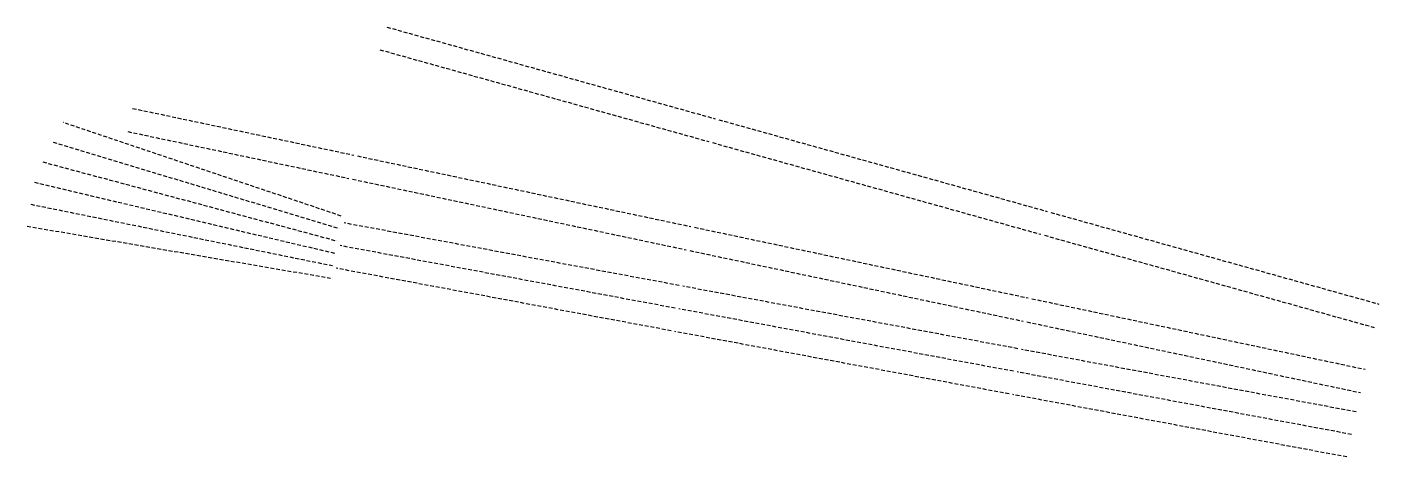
# Model space of a CAD drawing. Header units: millimetres. Extents: x 571105 to 571281, y 785618 to 785674.
import ezdxf

# ---------------------------------------------------------------- set-up
doc = ezdxf.new("R2010")
doc.units = ezdxf.units.MM
doc.linetypes.add('DASHED', pattern=[0.75, 0.5, -0.25])
for name, color, linetype in [('预制梁AA', 22, 'DASHED'), ('预制梁DE', 160, 'DASHED'), ('预制梁MM', 3, 'DASHED'), ('预制梁SS', 94, 'DASHED')]:
    doc.layers.add(name, color=color, linetype=linetype)

msp = doc.modelspace()

# ---------------------------------------------------------------- linework, layer by layer
at = {"layer": '预制梁AA'}
for p, q in [((571151.72, 785673.77), (571194.58, 785661.81)), ((571150.82, 785670.81), (571193.74, 785658.83)), ((571118.54, 785663.16), (571147.4, 785657.06)), ((571117.9, 785660.13), (571146.75, 785654.02)), ((571189.88, 785640.05), (571146.14, 785648.21)), ((571189.36, 785637.09), (571145.62, 785645.25)), ((571188.84, 785634.14), (571145.1, 785642.3))]:
    msp.add_line(p, q, dxfattribs=at)
at = {"layer": '预制梁DE'}
for p, q in [((571238.4, 785649.58), (571281.25, 785637.62)), ((571237.57, 785646.6), (571280.61, 785634.58)), ((571278.29, 785623.55), (571234.58, 785631.7)), ((571277.68, 785620.61), (571234.02, 785628.76)), ((571277.06, 785617.67), (571233.45, 785625.81))]:
    msp.add_line(p, q, dxfattribs=at)
at = {"layer": '预制梁DE', "lineweight": -3}
for p, q in [((571235.93, 785638.32), (571279.46, 785629.11)), ((571235.29, 785635.29), (571278.82, 785626.07))]:
    msp.add_line(p, q, dxfattribs=at)
at = {"layer": '预制梁MM'}
for p, q in [((571195.06, 785661.68), (571237.92, 785649.72)), ((571194.22, 785658.69), (571237.09, 785646.73))]:
    msp.add_line(p, q, dxfattribs=at)
at = {"layer": '预制梁MM', "lineweight": -3}
for p, q in [((571147.88, 785656.95), (571191.42, 785647.74)), ((571147.24, 785653.92), (571190.78, 785644.71)), ((571191.91, 785647.64), (571235.45, 785638.42)), ((571191.27, 785644.6), (571234.8, 785635.39))]:
    msp.add_line(p, q, dxfattribs=at)
at = {"layer": '预制梁MM', "color": 3}
for p, q in [((571234.09, 785631.8), (571190.37, 785639.95)), ((571233.53, 785628.85), (571189.85, 785637)), ((571232.96, 785625.9), (571189.33, 785634.04))]:
    msp.add_line(p, q, dxfattribs=at)
at = {"layer": '预制梁SS'}
for p, q in [((571145.77, 785649.11), (571109.47, 785661.32)), ((571108.14, 785658.75), (571145.49, 785647.49)), ((571106.8, 785656.17), (571145.2, 785645.87)), ((571105.71, 785653.51), (571144.92, 785644.26)), ((571105.23, 785650.65), (571144.63, 785642.64)), ((571104.75, 785647.79), (571144.35, 785641.02))]:
    msp.add_line(p, q, dxfattribs=at)

doc.saveas('drawing.dxf')
